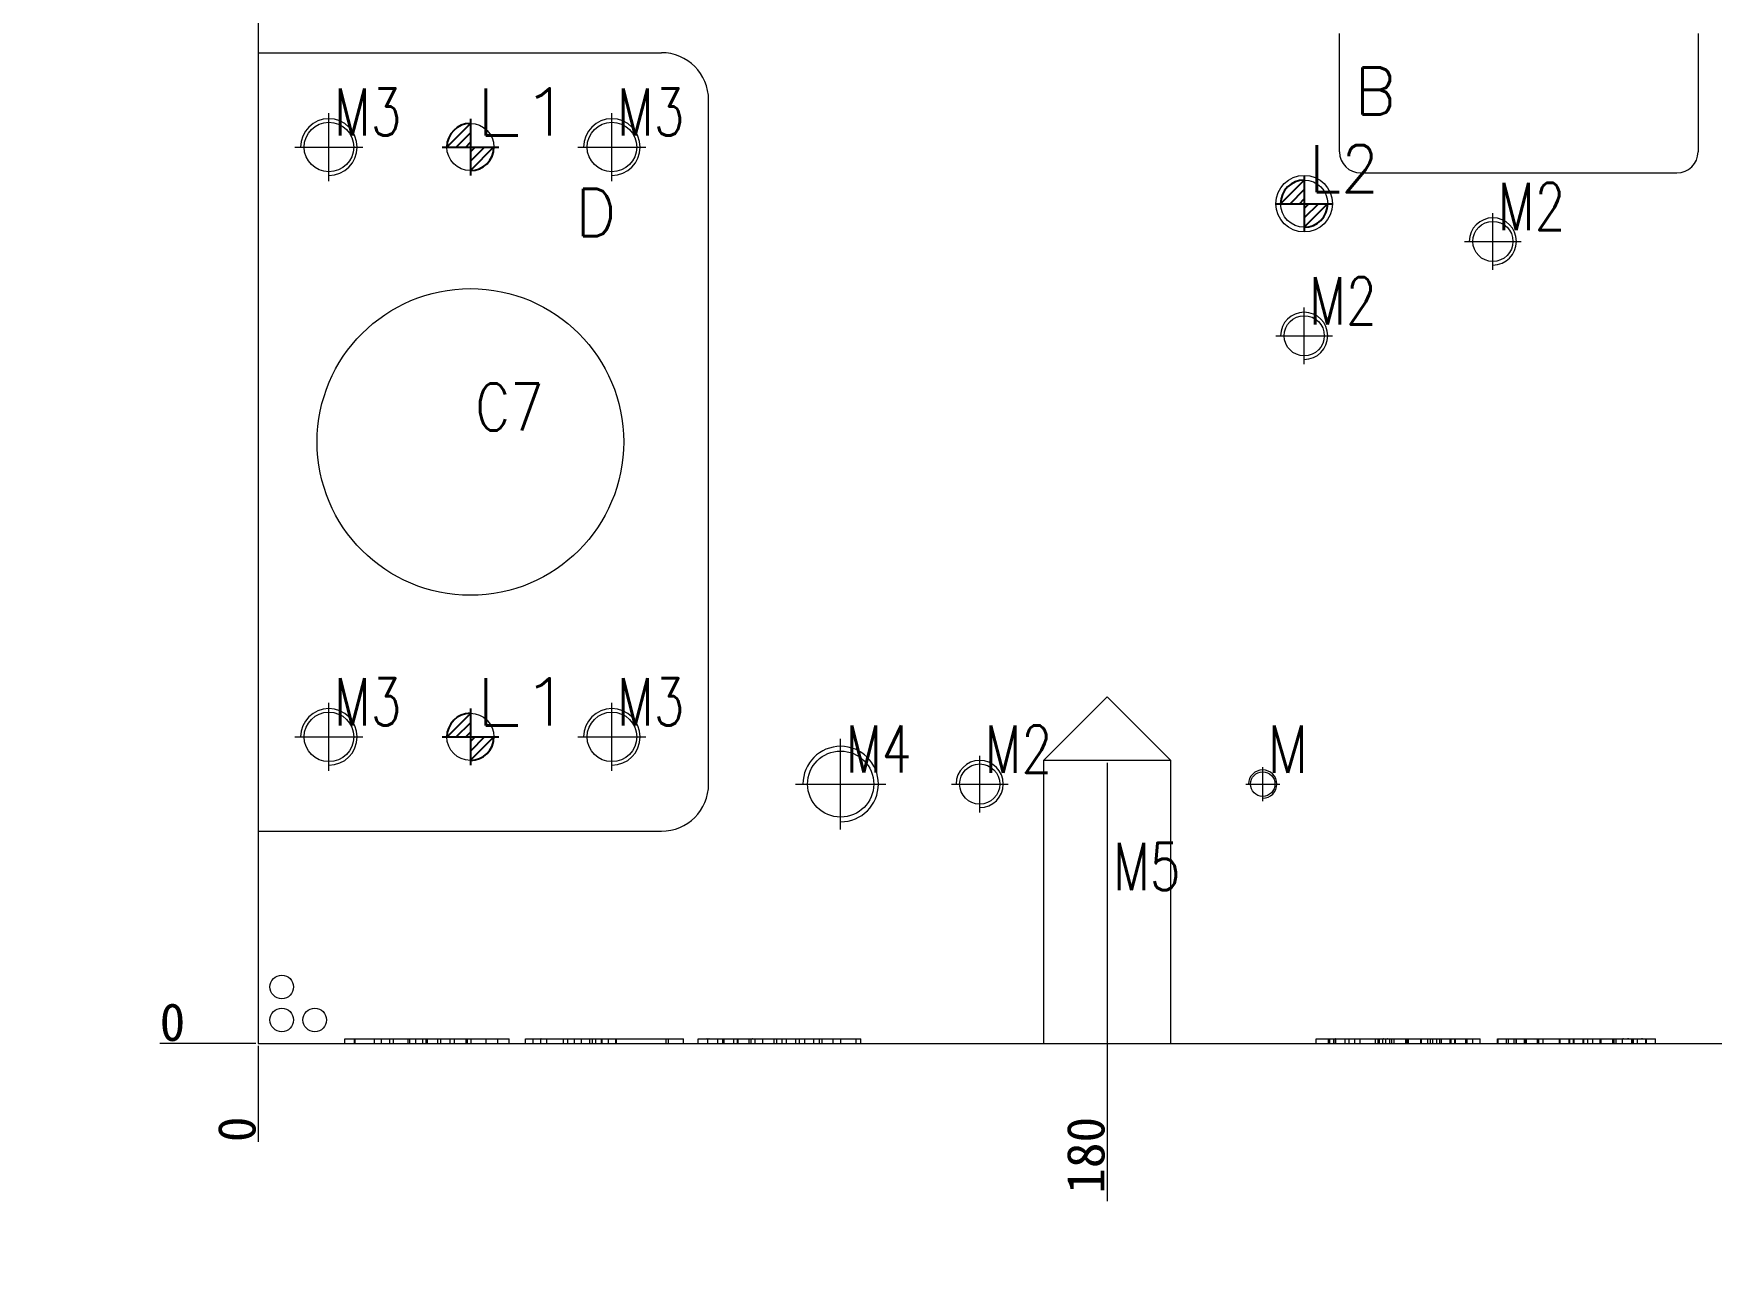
# Model space of a CAD drawing. Header units: millimetres. Extents: x 10479 to 12900, y 31305 to 32703.
# Drawn here: x 10478.5 to 10834.3, y 31460.9 to 31720 of the extents above; entities that cross this region are included whole.
import ezdxf

# ---------------------------------------------------------------- set-up
doc = ezdxf.new("R2010")
doc.units = ezdxf.units.MM
doc.linetypes.add('CENTER', pattern=[0])
doc.linetypes.add('DASHED', pattern=[0])
for name, color, linetype in [('dim', 4, 'Continuous'), ('LP', 7, 'Continuous'), ('LP_O', 40, 'Continuous')]:
    doc.layers.add(name, color=color, linetype=linetype)
doc.styles.add('_PUG_ERP', font='txt')
doc.styles.add('chinesef_fs', font='txt.shx', dxfattribs={"bigfont": 'gbcbig.shx'})
doc.dimstyles.new('_PUG_ERP', dxfattribs={"dimtxt": 8, "dimasz": 1.5, "dimexe": 0.5, "dimexo": 0.5, "dimgap": 0.5, "dimtad": 1, "dimtxsty": '_PUG_ERP', "dimblk": 'CLOSEDBLANK', "dimcen": 0, "dimclrd": 4, "dimclre": 4, "dimclrt": 3, "dimazin": 3, "dimtfac": 1, "dimtmove": 0, "dimatfit": 3, "dimldrblk": 'CLOSEDBLANK', "dimlwd": 9, "dimlwe": 9})

# ---------------------------------------------------------------- blocks, each defined once
blk = doc.blocks.new('*D735')
at = {"layer": 'Defpoints', "color": 0}
for p in [(11926.17, 32556), (11941.17, 32556), (10526.17, 31506)]:
    blk.add_point(p, dxfattribs=at)
at = {"layer": 'dim', "color": 4, "lineweight": 9}
blk.add_line((11926.67, 32556), (11968.72, 32556), dxfattribs=at)
at = {"layer": 'dim', "color": 3, "lineweight": 13, "insert": (11955.19, 32560.5), "char_height": 8, "attachment_point": 5, "style": '_PUG_ERP'}
blk.add_mtext('1050', dxfattribs=at)
blk = doc.blocks.new('_ClosedBlank')
blk = doc.blocks.new('*D736')
at = {"layer": 'Defpoints', "color": 0}
for p in [(10511.17, 31506), (10526.17, 31506), (10526.17, 31506)]:
    blk.add_point(p, dxfattribs=at)
at = {"layer": 'dim', "color": 4, "lineweight": 9}
blk.add_line((10525.67, 31506), (10505.34, 31506), dxfattribs=at)
at = {"layer": 'dim', "color": 3, "lineweight": 13, "insert": (10508, 31510.5), "char_height": 8, "attachment_point": 5, "style": '_PUG_ERP'}
blk.add_mtext('0', dxfattribs=at)
blk = doc.blocks.new('*D737')
at = {"layer": 'Defpoints', "color": 0}
for p in [(10526.17, 31506), (10526.17, 31506), (10526.17, 31491)]:
    blk.add_point(p, dxfattribs=at)
at = {"layer": 'dim', "color": 4, "lineweight": 9}
blk.add_line((10526.17, 31505.5), (10526.17, 31485.17), dxfattribs=at)
at = {"layer": 'dim', "color": 3, "lineweight": 13, "insert": (10521.67, 31487.83), "char_height": 8, "attachment_point": 5, "rotation": 90, "style": '_PUG_ERP'}
blk.add_mtext('0', dxfattribs=at)
blk = doc.blocks.new('*D738')
at = {"layer": 'Defpoints', "color": 0}
for p in [(11926.17, 32571), (11926.17, 32556), (10526.17, 31506)]:
    blk.add_point(p, dxfattribs=at)
at = {"layer": 'dim', "color": 4, "lineweight": 9}
blk.add_line((11926.17, 32556.5), (11926.17, 32598.55), dxfattribs=at)
at = {"layer": 'dim', "color": 3, "lineweight": 13, "insert": (11921.67, 32585.02), "char_height": 8, "attachment_point": 5, "rotation": 90, "style": '_PUG_ERP'}
blk.add_mtext('1400', dxfattribs=at)
blk = doc.blocks.new('pg_hx_L0')
at = {"color": 230}
for p, q in [((-0.5, -0.003), (0, 0.497)), ((0, 0.6), (0, -0.6)), ((-0.6, 0), (0.6, 0)), ((-0.3, 0), (0, 0.3)), ((-0.1, 0), (0, 0.1)), ((0.5, 0.003), (0, -0.497)), ((0.1, 0), (0, -0.1)), ((0.3, 0), (0, -0.3))]:
    blk.add_line(p, q, dxfattribs=at)
for start, end in [(90, 180), (270, 0)]:
    blk.add_arc((0, 0), 0.5, start, end, dxfattribs=at)
blk = doc.blocks.new('pg_hx_LLL0')
blk.add_blockref('pg_hx_L0', (0, 0))
blk = doc.blocks.new('*D743')
at = {"layer": 'Defpoints', "color": 0}
for p in [(10706.17, 31566), (10526.17, 31506), (10706.17, 31492.54)]:
    blk.add_point(p, dxfattribs=at)
at = {"layer": 'dim', "color": 4, "lineweight": 9}
blk.add_line((10706.17, 31565.5), (10706.17, 31472.61), dxfattribs=at)
at = {"layer": 'dim', "color": 3, "lineweight": 13, "insert": (10701.67, 31482.32), "char_height": 8, "attachment_point": 5, "rotation": 90, "style": '_PUG_ERP'}
blk.add_mtext('180', dxfattribs=at)
blk = doc.blocks.new('*D744')
at = {"layer": 'Defpoints', "color": 0}
for p in [(11746.17, 31566), (10526.17, 31506), (11746.17, 31488.44)]:
    blk.add_point(p, dxfattribs=at)
at = {"layer": 'dim', "color": 4, "lineweight": 9}
blk.add_line((11746.17, 31565.5), (11746.17, 31460.89), dxfattribs=at)
at = {"layer": 'dim', "color": 3, "lineweight": 13, "insert": (11741.67, 31474.42), "char_height": 8, "attachment_point": 5, "rotation": 90, "style": '_PUG_ERP'}
blk.add_mtext('1220', dxfattribs=at)
blk = doc.blocks.new('*D745')
at = {"layer": 'Defpoints', "color": 0}
for p in [(10499.62, 31781), (10586.17, 31781), (10526.17, 31506)]:
    blk.add_point(p, dxfattribs=at)
at = {"layer": 'dim', "color": 4, "lineweight": 9}
blk.add_line((10585.67, 31781), (10478.55, 31781), dxfattribs=at)
at = {"layer": 'dim', "color": 3, "lineweight": 13, "insert": (10488.83, 31785.5), "char_height": 8, "attachment_point": 5, "style": '_PUG_ERP'}
blk.add_mtext('275', dxfattribs=at)
blk = doc.blocks.new('*D746')
at = {"layer": 'Defpoints', "color": 0}
for p in [(10504.04, 32281), (10586.17, 32281), (10526.17, 31506)]:
    blk.add_point(p, dxfattribs=at)
at = {"layer": 'dim', "color": 4, "lineweight": 9}
blk.add_line((10585.67, 32281), (10482.97, 32281), dxfattribs=at)
at = {"layer": 'dim', "color": 3, "lineweight": 13, "insert": (10493.26, 32285.5), "char_height": 8, "attachment_point": 5, "style": '_PUG_ERP'}
blk.add_mtext('775', dxfattribs=at)

msp = doc.modelspace()

# ---------------------------------------------------------------- linework, layer by layer
at = {"layer": 'dim', "lineweight": 13}
for centre in [(10531.169, 31518), (10531.169, 31511), (10538.169, 31511)]:
    msp.add_circle(centre, 2.5, dxfattribs=at)
at = {"layer": 'LP', "color": 135, "linetype": 'Continuous', "lineweight": 18}
for p, q in [((10526.169, 32336), (10526.169, 31716)), ((10526.169, 31716), (10526.169, 31551)), ((10526.169, 31551), (10526.169, 31506)), ((10526.169, 31506), (11926.169, 31506))]:
    msp.add_line(p, q, dxfattribs=at)
at = {"layer": 'LP', "color": 31, "linetype": 'Continuous', "lineweight": 18}
for p, q in [((10755.449, 31695), (10755.449, 31720.048)), ((10831.449, 31720.048), (10831.449, 31695)), ((10526.169, 31716), (10611.669, 31716)), ((10621.669, 31561), (10621.669, 31706)), ((10759.949, 31690.5), (10826.949, 31690.5)), ((10526.169, 31551), (10611.669, 31551))]:
    msp.add_line(p, q, dxfattribs=at)
at = {"layer": 'LP', "color": 5, "linetype": 'DASHED', "lineweight": 13, "ltscale": 1.505081}
for p, q in [((10706.169, 31579.503), (10692.666, 31566)), ((10719.672, 31566), (10706.169, 31579.503)), ((10692.666, 31566), (10692.666, 31506)), ((10706.169, 31566), (10692.666, 31566)), ((10719.672, 31566), (10706.169, 31566)), ((10719.672, 31506), (10719.672, 31566))]:
    msp.add_line(p, q, dxfattribs=at)
at = {"layer": 'LP', "color": 31, "linetype": 'DASHED', "lineweight": 13, "ltscale": 1.505081}
for p, q in [((10544.554, 31506), (10544.554, 31507)), ((10546.597, 31506), (10546.597, 31507)), ((10546.748, 31506), (10546.748, 31507)), ((10550.84, 31506), (10550.84, 31507)), ((10552.3, 31506), (10552.3, 31507)), ((10554.055, 31506), (10554.055, 31507)), ((10554.864, 31506), (10554.864, 31507)), ((10558.004, 31506), (10558.004, 31507)), ((10558.299, 31506), (10558.299, 31507)), ((10559.615, 31506), (10559.615, 31507)), ((10561.075, 31506), (10561.075, 31507)), ((10561.808, 31506), (10561.808, 31507)), ((10561.952, 31506), (10561.952, 31507)), ((10562.103, 31506), (10562.103, 31507)), ((10564.29, 31506), (10564.29, 31507)), ((10564.879, 31506), (10564.879, 31507)), ((10566.854, 31506), (10566.854, 31507)), ((10567.799, 31506), (10567.799, 31507)), ((10570.288, 31506), (10570.288, 31507)), ((10570.583, 31506), (10570.583, 31507)), ((10571.309, 31506), (10571.309, 31507)), ((10574.531, 31506), (10574.531, 31507)), ((10577.013, 31506), (10577.013, 31507)), ((10579.357, 31506), (10579.357, 31507)), ((10582.874, 31506), (10582.874, 31507)), ((10584.478, 31506), (10584.478, 31507)), ((10586.089, 31506), (10586.089, 31507)), ((10587.405, 31506), (10587.405, 31507)), ((10590.914, 31506), (10590.914, 31507)), ((10591.792, 31506), (10591.792, 31507)), ((10593.252, 31506), (10593.252, 31507)), ((10594.719, 31506), (10594.719, 31507)), ((10596.474, 31506), (10596.474, 31507)), ((10597.056, 31506), (10597.056, 31507)), ((10597.79, 31506), (10597.79, 31507)), ((10598.955, 31506), (10598.955, 31507)), ((10599.106, 31506), (10599.106, 31507)), ((10600.422, 31506), (10600.422, 31507)), ((10602.026, 31506), (10602.026, 31507)), ((10602.17, 31506), (10602.17, 31507)), ((10612.699, 31506), (10612.699, 31507)), ((10613.138, 31506), (10613.138, 31507)), ((10616.36, 31506), (10616.36, 31507)), ((10619.438, 31506), (10619.438, 31507)), ((10620.454, 31507), (10620.447, 31507)), ((10621.481, 31506), (10621.481, 31507)), ((10623.606, 31506), (10623.606, 31507)), ((10624.702, 31506), (10624.702, 31507)), ((10624.99, 31506), (10624.99, 31507)), ((10627.04, 31506), (10627.04, 31507)), ((10627.773, 31506), (10627.773, 31507)), ((10627.9, 31507), (10627.907, 31507)), ((10627.917, 31506), (10627.917, 31507)), ((10630.255, 31506), (10630.255, 31507)), ((10630.694, 31506), (10630.694, 31507)), ((10631.571, 31506), (10631.571, 31507)), ((10633.182, 31506), (10633.182, 31507)), ((10635.595, 31506), (10635.595, 31507)), ((10636.109, 31506), (10636.109, 31507)), ((10637.274, 31506), (10637.274, 31507)), ((10638.152, 31506), (10638.152, 31507)), ((10640.201, 31506), (10640.201, 31507)), ((10640.928, 31506), (10640.928, 31507)), ((10642.1, 31506), (10642.1, 31507)), ((10643.999, 31506), (10643.999, 31507)), ((10645.171, 31506), (10645.171, 31507)), ((10645.754, 31506), (10645.754, 31507)), ((10648.098, 31506), (10648.098, 31507)), ((10649.702, 31506), (10649.702, 31507)), ((10650.623, 31507), (10650.63, 31507)), ((10650.693, 31507), (10650.697, 31507)), ((10652.924, 31506), (10652.924, 31507)), ((10653.946, 31506), (10653.946, 31507)), ((10750.484, 31506), (10750.484, 31507)), ((10753.116, 31506), (10753.116, 31507)), ((10753.404, 31506), (10753.404, 31507)), ((10754.213, 31506), (10754.213, 31507)), ((10754.576, 31506), (10754.576, 31507)), ((10754.675, 31506), (10754.675, 31507)), ((10756.626, 31506), (10756.626, 31507)), ((10757.503, 31506), (10757.503, 31507)), ((10758.669, 31506), (10758.669, 31507)), ((10759.841, 31506), (10759.841, 31507)), ((10763.056, 31506), (10763.056, 31507)), ((10763.645, 31506), (10763.645, 31507)), ((10763.933, 31506), (10763.933, 31507)), ((10764.591, 31506), (10764.591, 31507)), ((10765.249, 31506), (10765.249, 31507)), ((10766.112, 31507), (10766.102, 31507)), ((10766.127, 31506), (10766.127, 31507)), ((10766.566, 31506), (10766.566, 31507)), ((10767.004, 31506), (10767.004, 31507)), ((10769.493, 31506), (10769.493, 31507)), ((10769.781, 31506), (10769.781, 31507)), ((10770.075, 31506), (10770.075, 31507)), ((10772.66, 31507), (10772.66, 31506)), ((10772.708, 31506), (10772.708, 31507)), ((10772.852, 31506), (10772.852, 31507)), ((10774.168, 31506), (10774.168, 31507)), ((10774.757, 31506), (10774.757, 31507)), ((10775.196, 31506), (10775.196, 31507)), ((10776.073, 31506), (10776.073, 31507)), ((10776.731, 31506), (10776.731, 31507)), ((10777.095, 31506), (10777.095, 31507)), ((10778.925, 31506), (10778.925, 31507)), ((10779.144, 31506), (10779.144, 31507)), ((10779.871, 31506), (10779.871, 31507)), ((10780.022, 31506), (10780.022, 31507)), ((10782.215, 31506), (10782.215, 31507)), ((10782.503, 31506), (10782.503, 31507)), ((10783.676, 31506), (10783.676, 31507)), ((10785.286, 31506), (10785.286, 31507)), ((10788.947, 31506), (10788.947, 31507)), ((10789.091, 31506), (10789.091, 31507)), ((10790.846, 31506), (10790.846, 31507)), ((10791.285, 31506), (10791.285, 31507)), ((10792.457, 31506), (10792.457, 31507)), ((10792.895, 31506), (10792.895, 31507)), ((10792.971, 31506), (10792.971, 31507)), ((10794.65, 31506), (10794.65, 31507)), ((10794.945, 31506), (10794.945, 31507)), ((10795.089, 31506), (10795.089, 31507)), ((10797.427, 31506), (10797.427, 31507)), ((10797.577, 31506), (10797.577, 31507)), ((10797.721, 31506), (10797.721, 31507)), ((10798.599, 31506), (10798.599, 31507)), ((10802.109, 31506), (10802.109, 31507)), ((10802.252, 31506), (10802.252, 31507)), ((10804.158, 31506), (10804.158, 31507)), ((10804.302, 31506), (10804.302, 31507)), ((10805.036, 31506), (10805.036, 31507)), ((10805.18, 31506), (10805.18, 31507)), ((10807.078, 31506), (10807.078, 31507)), ((10807.222, 31506), (10807.222, 31507)), ((10808.1, 31506), (10808.1, 31507)), ((10809.128, 31506), (10809.128, 31507)), ((10810.732, 31506), (10810.732, 31507)), ((10810.883, 31507), (10810.883, 31507)), ((10813.364, 31506), (10813.364, 31507)), ((10813.515, 31506), (10813.515, 31507)), ((10813.659, 31506), (10813.659, 31507)), ((10814.098, 31506), (10814.098, 31507)), ((10815.414, 31506), (10815.414, 31507)), ((10817.388, 31506), (10817.388, 31507)), ((10817.608, 31506), (10817.608, 31507)), ((10817.752, 31507), (10817.752, 31507)), ((10818.629, 31506), (10818.629, 31507)), ((10820.384, 31506), (10820.384, 31507)), ((10820.405, 31506), (10820.405, 31507)), ((10820.535, 31506), (10820.535, 31507)), ((10822.433, 31506), (10822.433, 31507))]:
    msp.add_line(p, q, dxfattribs=at)
at = {"layer": 'LP', "color": 135, "linetype": 'DASHED', "lineweight": 13, "ltscale": 1.505081}
msp.add_line((10797.577, 31506), (10797.578, 31506), dxfattribs=at)
at = {"layer": 'LP', "color": 42, "linetype": 'Continuous', "lineweight": 18}
for centre, radius in [((10541.169, 31696), 5.253), ((10601.169, 31696), 5.253), ((10787.949, 31676), 4.253), ((10571.169, 31633.5), 32.5), ((10747.949, 31656), 4.253), ((10541.169, 31571), 5.253), ((10601.169, 31571), 5.253), ((10679.151, 31561), 4.253), ((10739.151, 31561), 2.603)]:
    msp.add_circle(centre, radius, dxfattribs=at)
at = {"layer": 'LP', "color": 30, "linetype": 'DASHED', "lineweight": 13, "ltscale": 1.505081}
for centre, radius in [((10747.949, 31684), 6), ((10649.669, 31561), 7.003)]:
    msp.add_circle(centre, radius, dxfattribs=at)
at = {"layer": 'LP', "color": 31, "linetype": 'Continuous', "lineweight": 18}
for centre, radius, start, end in [((10611.669, 31706), 10, 0, 90), ((10759.949, 31695), 4.5, 180, 270), ((10826.949, 31695), 4.5, 270, 0), ((10611.669, 31561), 10, 270, 0)]:
    msp.add_arc(centre, radius, start, end, dxfattribs=at)
at = {"layer": 'LP', "color": 42, "linetype": 'Continuous', "lineweight": 13}
for centre, radius in [((10541.169, 31696), 6), ((10601.169, 31696), 6), ((10787.949, 31676), 5), ((10747.949, 31656), 5), ((10541.169, 31571), 6), ((10601.169, 31571), 6), ((10679.151, 31561), 5), ((10739.151, 31561), 3)]:
    msp.add_arc(centre, radius, 270, 180, dxfattribs=at)
at = {"layer": 'LP', "color": 30, "linetype": 'DASHED', "lineweight": 13, "ltscale": 1.505081}
msp.add_arc((10649.669, 31561), 8, 270, 180, dxfattribs=at)
at = {"layer": 'LP', "color": 31, "linetype": 'DASHED', "lineweight": 13, "ltscale": 1.505081}
for points, degree in [([(10544.554, 31507), (10545.281, 31507), (10546.012, 31507), (10546.748, 31507)], 3), ([(10560.177, 31507), (10560.188, 31507), (10560.199, 31507), (10560.209, 31507)], 3), ([(10571.682, 31507), (10571.701, 31507), (10571.72, 31507), (10571.739, 31507)], 3), ([(10574.531, 31507), (10576.233, 31507), (10577.841, 31507), (10579.357, 31507)], 3), ([(10582.874, 31507), (10583.401, 31507), (10583.935, 31507), (10584.477, 31507)], 3), ([(10584.478, 31507), (10586.527, 31507), (10589.941, 31507), (10594.719, 31507)], 3), ([(10586.164, 31507), (10586.147, 31507), (10586.13, 31507), (10586.114, 31507)], 3), ([(10594.719, 31507), (10595.884, 31507), (10596.666, 31507), (10597.056, 31507)], 3), ([(10597.056, 31507), (10598.229, 31507), (10599.346, 31507), (10600.422, 31507)], 3), ([(10613.138, 31507), (10614.163, 31507), (10615.238, 31507), (10616.36, 31507)], 3), ([(10619.438, 31507), (10620.706, 31507), (10622.091, 31507), (10623.606, 31507)], 3), ([(10621.4, 31507), (10621.374, 31507), (10621.347, 31507), (10621.32, 31507)], 3), ([(10621.777, 31507), (10621.751, 31507), (10621.724, 31507), (10621.698, 31507)], 3), ([(10623.606, 31507), (10625.114, 31507), (10626.259, 31507), (10627.04, 31507)], 3), ([(10627.04, 31507), (10628.308, 31507), (10629.528, 31507), (10630.694, 31507)], 3), ([(10630.694, 31507), (10630.948, 31507), (10631.241, 31507), (10631.571, 31507)], 3), ([(10631.06, 31507), (10631.032, 31507), (10631.005, 31507), (10630.978, 31507)], 3), ([(10638.152, 31507), (10639.125, 31507), (10640.051, 31507), (10640.928, 31507)], 3), ([(10640.928, 31507), (10642.1, 31507), (10643.122, 31507), (10643.999, 31507)], 3), ([(10645.754, 31507), (10645.813, 31507), (10645.872, 31507), (10645.93, 31507)], 3), ([(10652.924, 31507), (10653.349, 31507), (10653.689, 31507), (10653.946, 31507)], 3), ([(10750.484, 31507), (10751.752, 31507), (10752.629, 31507), (10753.116, 31507)], 3), ([(10753.116, 31507), (10753.603, 31507), (10753.966, 31507), (10754.213, 31507)], 3), ([(10754.576, 31507), (10759.548, 31507), (10764.52, 31507), (10769.492, 31507)], 3), ([(10764.849, 31507), (10764.829, 31507), (10764.808, 31507), (10764.788, 31507)], 3), ([(10765.613, 31507), (10765.6, 31507), (10765.587, 31507), (10765.573, 31507)], 3), ([(10765.715, 31507), (10765.71, 31507), (10765.704, 31507), (10765.698, 31507)], 3), ([(10769.493, 31507), (10770.665, 31507), (10771.782, 31507), (10772.852, 31507)], 3), ([(10772.852, 31507), (10773.633, 31507), (10774.415, 31507), (10775.196, 31507)], 3), ([(10775.196, 31507), (10775.875, 31507), (10776.512, 31507), (10777.095, 31507)], 3), ([(10777.095, 31507), (10779.048, 31507), (10780.748, 31507), (10782.215, 31507)], 3), ([(10782.215, 31507), (10782.264, 31507), (10782.313, 31507), (10782.362, 31507)], 3), ([(10782.216, 31507), (10782.695, 31507), (10783.181, 31507), (10783.676, 31507)], 3), ([(10783.676, 31507), (10784.199, 31507), (10784.735, 31507), (10785.286, 31507)], 3), ([(10788.947, 31507), (10789.593, 31507), (10790.226, 31507), (10790.846, 31507)], 3), ([(10808.1, 31507), (10808.437, 31507), (10808.78, 31507), (10809.128, 31507)], 3), ([(10809.128, 31507), (10809.663, 31507), (10810.197, 31507), (10810.732, 31507)], 3), ([(10810.732, 31507), (10811.708, 31507), (10812.683, 31507), (10813.659, 31507)], 3), ([(10810.883, 31506), (10810.883, 31507)], 1), ([(10813.659, 31507), (10813.807, 31507), (10813.953, 31507), (10814.098, 31507)], 3), ([(10814.098, 31507), (10816.051, 31507), (10817.148, 31507), (10817.388, 31507)], 3), ([(10815.653, 31507), (10815.611, 31507), (10815.568, 31507), (10815.525, 31507)], 3), ([(10816.538, 31507), (10816.513, 31507), (10816.489, 31507), (10816.464, 31507)], 3), ([(10816.7, 31507), (10816.68, 31507), (10816.659, 31507), (10816.639, 31507)], 3), ([(10816.789, 31507), (10816.77, 31507), (10816.75, 31507), (10816.731, 31507)], 3), ([(10817.388, 31507), (10817.478, 31507), (10817.551, 31507), (10817.607, 31507)], 3), ([(10817.608, 31507), (10818.583, 31507), (10819.559, 31507), (10820.535, 31507)], 3), ([(10817.752, 31506), (10817.752, 31507)], 1), ([(10819.544, 31507), (10819.528, 31507), (10819.512, 31507), (10819.495, 31507)], 3), ([(10819.694, 31507), (10819.661, 31507), (10819.627, 31507), (10819.591, 31507)], 3), ([(10820.535, 31507), (10821.176, 31507), (10821.809, 31507), (10822.433, 31507)], 3)]:
    msp.add_open_spline(points, degree=degree, dxfattribs=at)
for points, knots in [([(10546.748, 31507), (10549.181, 31507), (10552.013, 31507), (10561.662, 31507), (10568.097, 31507), (10574.531, 31507)], [0, 0, 0, 0, 0.3331755, 0.3331755, 1, 1, 1, 1]), ([(10600.422, 31507), (10602.858, 31507), (10605.294, 31507), (10608.902, 31507), (10610.705, 31507), (10613.138, 31507)], [0, 0, 0, 0, 0.6751021, 0.6751021, 1, 1, 1, 1]), ([(10631.571, 31507), (10633.134, 31507), (10634.546, 31507), (10636.593, 31507), (10637.373, 31507), (10638.152, 31507)], [0, 0, 0, 0, 0.6194334, 0.6194334, 1, 1, 1, 1]), ([(10643.999, 31507), (10645.658, 31507), (10647.317, 31507), (10650.731, 31507), (10652.047, 31507), (10652.924, 31507)], [0, 0, 0, 0, 0.4859471, 0.4859471, 1, 1, 1, 1]), ([(10754.213, 31507), (10754.453, 31507), (10754.604, 31507), (10754.7, 31507), (10754.672, 31507), (10754.576, 31507)], [0, 0, 0, 0, 0.4994326, 0.4994326, 1, 1, 1, 1]), ([(10790.846, 31507), (10792.21, 31507), (10793.821, 31507), (10798.549, 31507), (10801.425, 31507), (10805.371, 31507), (10806.64, 31507), (10808.1, 31507)], [0, 0, 0, 0, 0.3192747, 0.3192747, 0.8155302, 0.8155302, 1, 1, 1, 1])]:
    msp.add_open_spline(points, degree=3, knots=knots, dxfattribs=at)
at = {"layer": 'LP_O', "linetype": 'CENTER', "lineweight": 13, "ltscale": 1.505081}
for p, q in [((10541.169, 31688.8), (10541.169, 31703.2)), ((10601.169, 31688.8), (10601.169, 31703.2)), ((10533.969, 31696), (10548.369, 31696)), ((10593.969, 31696), (10608.369, 31696)), ((10787.949, 31670), (10787.949, 31682)), ((10781.949, 31676), (10793.949, 31676)), ((10747.949, 31650), (10747.949, 31662)), ((10741.949, 31656), (10753.949, 31656)), ((10541.169, 31563.8), (10541.169, 31578.2)), ((10601.169, 31563.8), (10601.169, 31578.2)), ((10533.969, 31571), (10548.369, 31571)), ((10593.969, 31571), (10608.369, 31571)), ((10649.669, 31551.4), (10649.669, 31570.6)), ((10679.151, 31555), (10679.151, 31567)), ((10739.151, 31557.4), (10739.151, 31564.6)), ((10640.069, 31561), (10659.269, 31561)), ((10673.151, 31561), (10685.151, 31561)), ((10735.551, 31561), (10742.751, 31561))]:
    msp.add_line(p, q, dxfattribs=at)
at = {"layer": 'LP_O', "linetype": 'Continuous', "lineweight": 18}
for centre in [(10571.169, 31696), (10747.949, 31684), (10571.169, 31571)]:
    msp.add_circle(centre, 5, dxfattribs=at)

# ---------------------------------------------------------------- block references
at = {"layer": 'LP', "lineweight": 13, "ltscale": 1.505081, "xscale": 10, "yscale": 10, "zscale": 10}
for p in [(10571.169, 31696), (10747.949, 31684), (10571.169, 31571)]:
    msp.add_blockref('pg_hx_LLL0', p, dxfattribs=at)

# ---------------------------------------------------------------- texts
at = {"layer": 'dim', "color": 4, "lineweight": 13, "style": 'chinesef_fs'}
for s, width, p in [('B', 0.9609, (10758.698, 31702.867)), ('M3', 0.7599, (10542.221, 31698.423)), ('L1', 1.3125, (10572.201, 31698.413)), ('M3', 0.7599, (10602.221, 31698.423)), ('L2', 0.9315, (10749.001, 31686.423)), ('D', 0.9609, (10593.461, 31677.113)), ('M2', 0.7599, (10788.981, 31678.413)), ('M2', 0.7599, (10748.981, 31658.413)), ('C7', 0.825, (10572.207, 31635.916)), ('M3', 0.7599, (10542.221, 31573.423)), ('L1', 1.3125, (10572.201, 31573.413)), ('M3', 0.7599, (10602.221, 31573.423)), ('M4', 0.7404, (10650.761, 31563.443)), ('M2', 0.7599, (10680.183, 31563.413)), ('M', 0.8408, (10740.143, 31563.393)), ('M5', 0.7599, (10707.401, 31538.513))]:
    msp.add_text(s, height=10, dxfattribs=dict(at, width=width)).set_placement(p)

# ---------------------------------------------------------------- dimensions: what is measured, and where the dimension line sits
at = {"layer": 'dim', "lineweight": 13}
for feature_location, offset, dtype, origin, picture, middle in [((11926.169, 32556), (0, 15), 1, (10526.169, 31506), '*D738', (11921.669, 32585.024)), ((11926.169, 32556), (15, 0), 0, (10526.169, 31506), '*D735', (11955.193, 32560.5)), ((10586.169, 32281), (-82.128, 0), 0, (10526.169, 31506), '*D746', (10493.255, 32285.5)), ((10586.169, 31781), (-86.551, 0), 0, (10526.169, 31506), '*D745', (10488.832, 31785.5)), ((10706.169, 31566), (0, -73.465), 1, (10526.169, 31506), '*D743', (10701.669, 31482.321)), ((11746.169, 31566), (0, -77.561), 1, (10526.169, 31506), '*D744', (11741.669, 31474.415)), ((10526.169080795, 31506), (-15, 0), 0, (10526.169080795, 31506), '*D736', (10508.002414128, 31510.5)), ((10526.169080795, 31506), (0, -15), 1, (10526.169080795, 31506), '*D737', (10521.669080795, 31487.833333333))]:
    dim = msp.add_ordinate_dim(feature_location=feature_location, offset=offset, dtype=dtype, origin=origin, dimstyle='_PUG_ERP', dxfattribs=at)
    dim.commit()
    dim.dimension.update_dxf_attribs({"geometry": picture, "text_midpoint": middle})

doc.saveas('drawing.dxf')
